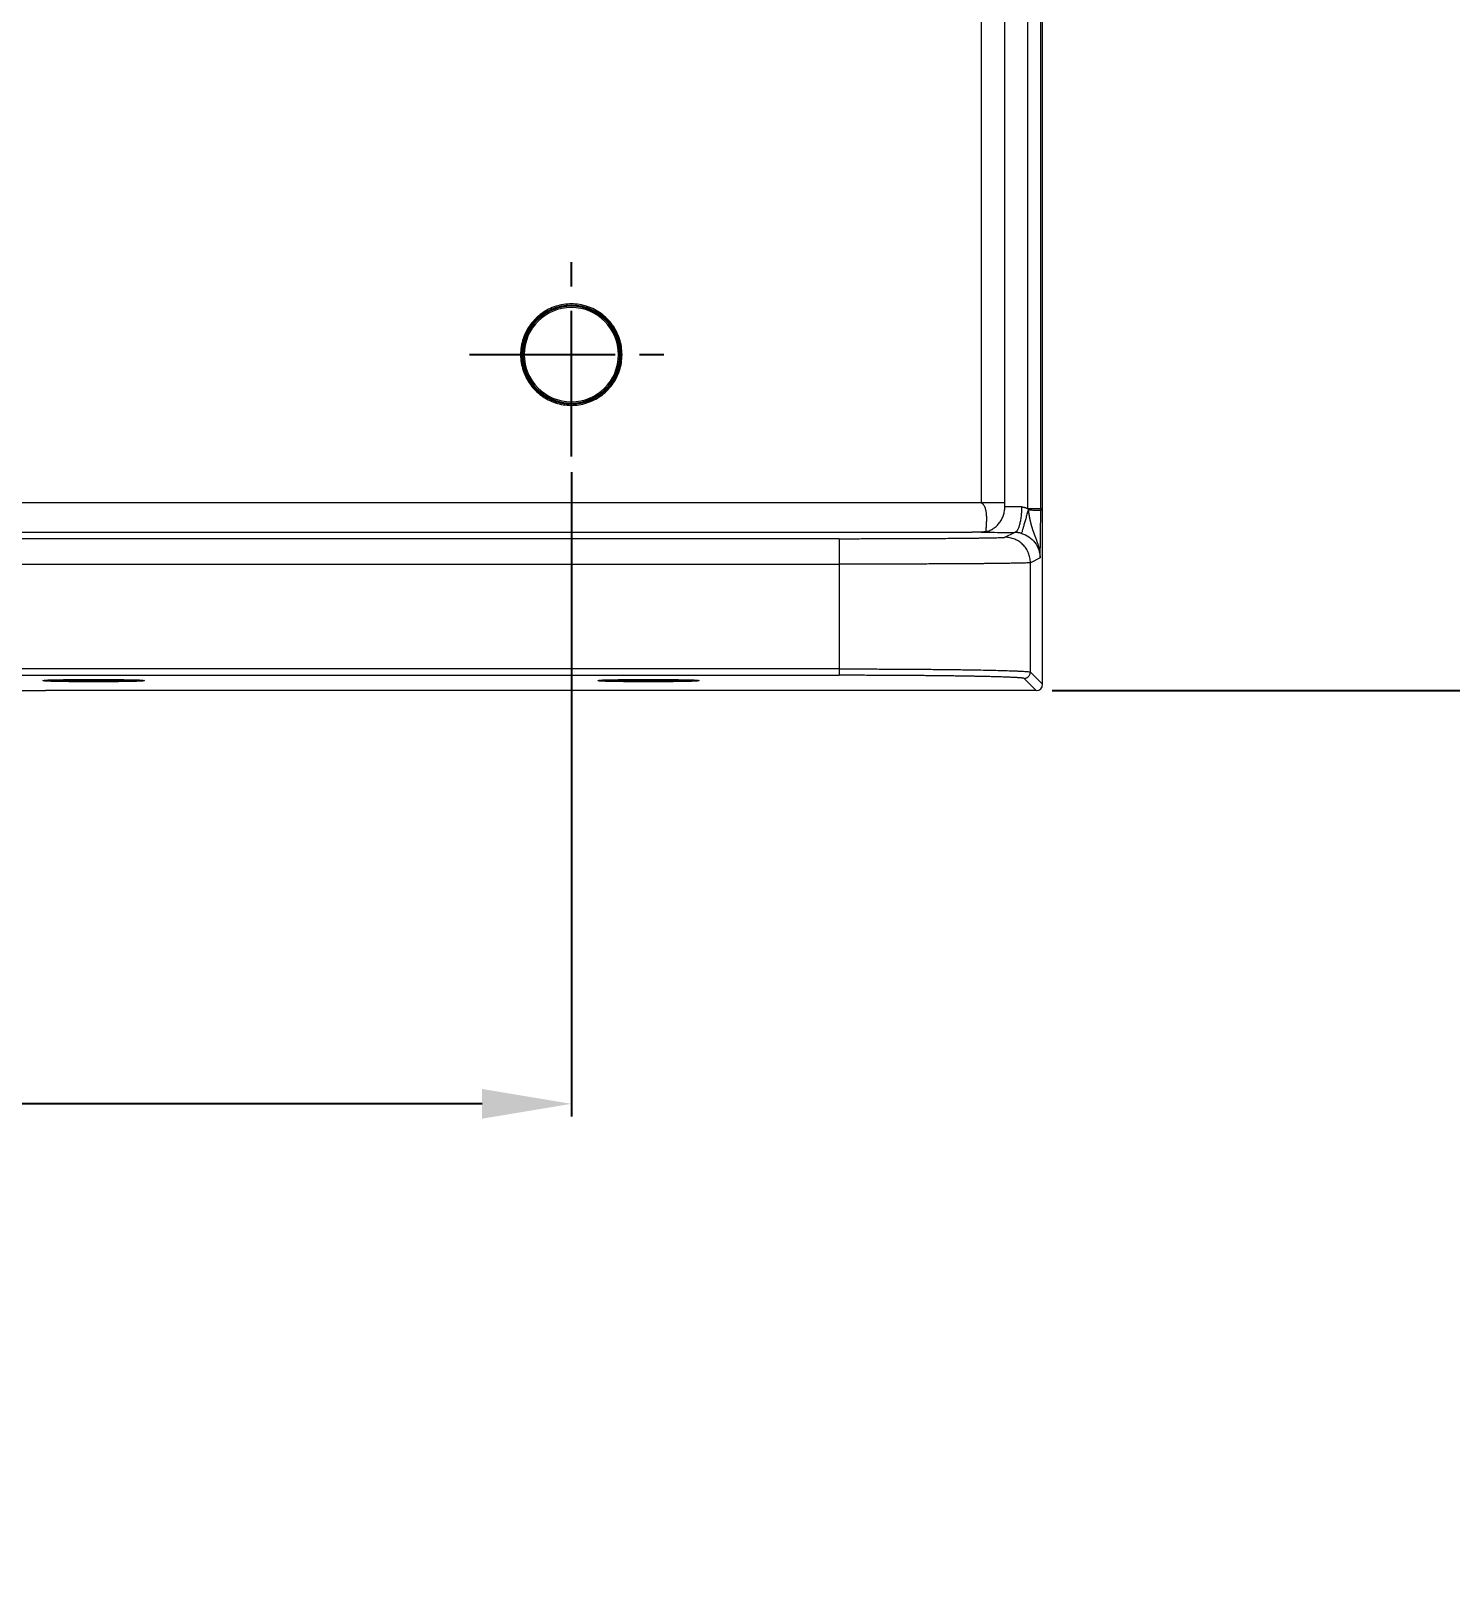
# Model space of a CAD drawing. Header units: millimetres. Extents: x 14183 to 14777, y -4239 to -3399.
# Drawn here: x 14385 to 14440.7, y -4061 to -4000 of the extents above; entities that cross this region are included whole.
import ezdxf

# ---------------------------------------------------------------- set-up
doc = ezdxf.new("R2010")
doc.units = ezdxf.units.MM
doc.header["$LTSCALE"] = 0.1
doc.linetypes.add('CENTER2', pattern=[28.575, 19.05, -3.175, 3.175, -3.175])
doc.linetypes.add('HIDDENX2', pattern=[19.05, 12.7, -6.35])
doc.layers.get('0').update_dxf_attribs({"lineweight": 15})
doc.layers.add('DIM', color=3, linetype='Continuous', lineweight=9)
doc.layers.add('HIDDEN', color=8, linetype='HIDDENX2')
doc.styles.add('ARIAL', font='arial.ttf')
doc.styles.get("Standard").update_dxf_attribs({"font": 'arial.ttf'})
doc.dimstyles.new('ISO-25', dxfattribs={"dimtxt": 4, "dimasz": 3.5, "dimexe": 0.5, "dimexo": 0.625, "dimgap": 1.5, "dimtad": 1, "dimdec": 1, "dimlfac": 5, "dimdsep": 46, "dimtxsty": 'Standard', "dimcen": 0, "dimadec": 0, "dimazin": 0, "dimtfac": 1, "dimtdec": 1, "dimtmove": 0, "dimatfit": 3, "dimfxl": 1, "dimarcsym": 0})
doc.dimstyles.new('사본 ISO-25', dxfattribs={"dimtxt": 4, "dimasz": 3.5, "dimexe": 0.5, "dimexo": 0.625, "dimgap": 1.5, "dimtad": 1, "dimtih": 1, "dimtoh": 1, "dimdec": 1, "dimlfac": 4, "dimdsep": 46, "dimtxsty": 'ARIAL', "dimcen": 0, "dimclrd": 3, "dimclre": 3, "dimclrt": 3, "dimadec": 1, "dimazin": 0, "dimtfac": 1, "dimtdec": 1, "dimtmove": 0, "dimatfit": 3, "dimfxl": 1.25, "dimtfill": 1, "dimarcsym": 0})

# ---------------------------------------------------------------- blocks, each defined once
blk = doc.blocks.new('*D59')
at = {"layer": 'Defpoints', "color": 0, "transparency": 16777216}
for p in [(14392.195, -3643.287), (14495.735, -4145.343), (14510.029, -4145.343)]:
    blk.add_point(p, dxfattribs=at)
at = {"layer": 'DIM', "color": 3, "lineweight": -2, "transparency": 16777216}
for p, q in [((14392.82, -3643.287), (14510.529, -3643.287)), ((14510.029, -3646.787), (14510.029, -3891.374)), ((14510.029, -4141.843), (14510.029, -3899.618)), ((14496.36, -4145.343), (14510.529, -4145.343))]:
    blk.add_line(p, q, dxfattribs=at)
at = {"layer": 'DIM', "color": 3, "transparency": 16777216}
for points in [[(14509.446, -3646.787), (14510.612, -3646.787), (14510.029, -3643.287)], [(14509.446, -4141.843), (14510.612, -4141.843), (14510.029, -4145.343)]]:
    blk.add_solid(points, dxfattribs=at)
at = {"layer": 'DIM', "color": 3, "transparency": 16777216, "insert": (14510.029, -3895.496), "char_height": 4, "attachment_point": 5, "style": 'ARIAL', "bg_fill": 3, "box_fill_scale": 1.1, "bg_fill_color": 256, "bg_fill_true_color": 13158600, "bg_fill_transparency": 0}
blk.add_mtext('(2280)', dxfattribs=at)
blk = doc.blocks.new('*D47')
at = {"layer": 'Defpoints', "color": 0, "transparency": 16777216}
for p in [(14421.268, -3911.146), (14376.631, -4145.343), (14472.579, -4145.343)]:
    blk.add_point(p, dxfattribs=at)
at = {"layer": 'DIM', "color": 3, "lineweight": -2, "transparency": 16777216}
for p, q in [((14421.893, -3911.146), (14473.079, -3911.146)), ((14472.579, -3914.646), (14472.579, -4024.702)), ((14472.579, -4141.843), (14472.579, -4031.787)), ((14377.256, -4145.343), (14473.079, -4145.343))]:
    blk.add_line(p, q, dxfattribs=at)
at = {"layer": 'DIM', "color": 3, "transparency": 16777216}
for points in [[(14471.996, -3914.646), (14473.163, -3914.646), (14472.579, -3911.146)], [(14471.996, -4141.843), (14473.163, -4141.843), (14472.579, -4145.343)]]:
    blk.add_solid(points, dxfattribs=at)
at = {"layer": 'DIM', "color": 3, "transparency": 16777216, "insert": (14472.579, -4028.244), "char_height": 4, "attachment_point": 5, "style": 'ARIAL', "bg_fill": 3, "box_fill_scale": 1.1, "bg_fill_color": 256, "bg_fill_true_color": 13158600, "bg_fill_transparency": 0}
blk.add_mtext('977.5', dxfattribs=at)
blk = doc.blocks.new('*D48')
at = {"layer": 'Defpoints', "color": 0, "transparency": 16777216}
for p in [(14420.599, -3911.159), (14420.599, -4145.343), (14492.203, -4145.343)]:
    blk.add_point(p, dxfattribs=at)
at = {"layer": 'DIM', "color": 0, "lineweight": -2, "transparency": 16777216}
for p, q in [((14421.224, -3911.159), (14492.703, -3911.159)), ((14492.203, -3914.659), (14492.203, -4141.843)), ((14421.224, -4145.343), (14492.703, -4145.343))]:
    blk.add_line(p, q, dxfattribs=at)
at = {"layer": 'DIM', "color": 0, "transparency": 16777216}
for points in [[(14491.619, -3914.659), (14492.786, -3914.659), (14492.203, -3911.159)], [(14491.619, -4141.843), (14492.786, -4141.843), (14492.203, -4145.343)]]:
    blk.add_solid(points, dxfattribs=at)
at = {"layer": 'DIM', "color": 0, "transparency": 16777216, "insert": (14488.476, -4028.251), "char_height": 4, "attachment_point": 5, "rotation": 90}
blk.add_mtext('{\\fGulim|b0|i0|c129|p50;선반까찌 높이 1000 ~ 1050}', dxfattribs=at)
blk = doc.blocks.new('*D63')
at = {"layer": 'Defpoints', "color": 0, "transparency": 16777216}
for p in [(14314.665, -4016.692), (14406.165, -4016.692), (14406.165, -4042.094)]:
    blk.add_point(p, dxfattribs=at)
at = {"layer": 'DIM', "color": 3, "lineweight": -2, "transparency": 16777216}
for p, q in [((14314.665, -4017.317), (14314.665, -4042.594)), ((14406.165, -4017.317), (14406.165, -4042.594)), ((14318.165, -4042.094), (14354.498, -4042.094)), ((14402.665, -4042.094), (14366.331, -4042.094))]:
    blk.add_line(p, q, dxfattribs=at)
at = {"layer": 'DIM', "color": 3, "transparency": 16777216}
for points in [[(14318.165, -4041.511), (14318.165, -4042.678), (14314.665, -4042.094)], [(14402.665, -4041.511), (14402.665, -4042.678), (14406.165, -4042.094)]]:
    blk.add_solid(points, dxfattribs=at)
at = {"layer": 'DIM', "color": 3, "transparency": 16777216, "insert": (14360.415, -4042.094), "char_height": 4, "attachment_point": 5, "style": 'ARIAL', "bg_fill": 3, "box_fill_scale": 1.1, "bg_fill_color": 256, "bg_fill_true_color": 13158600, "bg_fill_transparency": 0}
blk.add_mtext('366', dxfattribs=at)
blk = doc.blocks.new('*D100')
at = {"layer": 'Defpoints', "color": 0, "transparency": 16777216}
for p in [(14444.479, -3911.146), (14424.406, -4025.884), (14458.037, -4025.884)]:
    blk.add_point(p, dxfattribs=at)
at = {"layer": 'DIM', "color": 3, "lineweight": -2, "transparency": 16777216}
for p, q in [((14445.104, -3911.146), (14458.537, -3911.146)), ((14458.037, -3914.646), (14458.037, -3964.973)), ((14458.037, -4022.384), (14458.037, -3972.057)), ((14425.031, -4025.884), (14458.537, -4025.884))]:
    blk.add_line(p, q, dxfattribs=at)
at = {"layer": 'DIM', "color": 3, "transparency": 16777216}
for points in [[(14457.453, -3914.646), (14458.62, -3914.646), (14458.037, -3911.146)], [(14457.453, -4022.384), (14458.62, -4022.384), (14458.037, -4025.884)]]:
    blk.add_solid(points, dxfattribs=at)
at = {"layer": 'DIM', "color": 3, "transparency": 16777216, "insert": (14458.037, -3968.515), "char_height": 4, "attachment_point": 5, "style": 'ARIAL', "bg_fill": 3, "box_fill_scale": 1.1, "bg_fill_color": 256, "bg_fill_true_color": 13158600, "bg_fill_transparency": 0}
blk.add_mtext('459', dxfattribs=at)

msp = doc.modelspace()

# ---------------------------------------------------------------- dimensions: what is measured, and where the dimension line sits
at = {"layer": 'DIM'}
dim = msp.add_linear_dim(base=(14510.029, -4145.343), p1=(14392.195, -3643.287), p2=(14495.735, -4145.343), angle=90, text='(2280)', dimstyle='사본 ISO-25', override={"dimtad": 0}, dxfattribs=at)
dim.commit()
dim.dimension.update_dxf_attribs({"geometry": '*D59', "text_midpoint": (14510.029, -3895.496), "dimtype": 160})

# ---------------------------------------------------------------- next in the draw order: dimensions: what is measured, and where the dimension line sits
dim = msp.add_linear_dim(base=(14472.579, -4145.343), p1=(14421.268, -3911.146), p2=(14376.631, -4145.343), angle=90, text='977.5', dimstyle='사본 ISO-25', override={"dimtad": 0}, dxfattribs=at)
dim.commit()
dim.dimension.update_dxf_attribs({"geometry": '*D47', "text_midpoint": (14472.579, -4028.244)})

# ---------------------------------------------------------------- next in the draw order: linework, layer by layer
at = {"linetype": 'Continuous', "lineweight": 13}
for p, q in [((14424.656, -4018.667), (14424.656, -3939.977)), ((14422.247, -3950.28), (14422.247, -4018.518)), ((14424.581, -4018.735), (14424.581, -3950.28)), ((14406.165, -4010.755), (14406.165, -4010.762)), ((14404.265, -4012.696), (14404.315, -4012.696)), ((14408.065, -4012.707), (14408.015, -4012.707)), ((14406.165, -4014.648), (14406.165, -4014.642)), ((14422.247, -4018.518), (14382.575, -4018.518)), ((14424.656, -4025.634), (14424.656, -4018.667)), ((14381.678, -4019.668), (14421.88, -4019.668)), ((14422.247, -4019.667), (14421.88, -4019.668)), ((14423.178, -4019.866), (14423.557, -4019.677)), ((14416.679, -4019.922), (14381.424, -4019.922)), ((14381.424, -4020.922), (14416.679, -4020.922)), ((14416.679, -4020.922), (14416.679, -4025.032)), ((14424.555, -4020.678), (14424.177, -4020.866)), ((14424.177, -4025.156), (14424.177, -4020.866)), ((14416.679, -4025.032), (14304.275, -4025.032)), ((14424.177, -4025.156), (14424.656, -4025.634)), ((14304.275, -4025.282), (14416.679, -4025.282)), ((14387.424, -4025.457), (14387.424, -4025.525)), ((14409.19, -4025.525), (14409.19, -4025.457)), ((14424.406, -4025.884), (14423.928, -4025.406)), ((14372.604, -4025.884), (14385.539, -4025.884)), ((14424.406, -4025.884), (14385.539, -4025.884))]:
    msp.add_line(p, q, dxfattribs=at)
at = {"linetype": 'Continuous', "lineweight": 13, "extrusion": (0, 0, -1)}
for start, end in [(0, 90), (90, 180), (270, 360), (180, 270)]:
    msp.add_arc((-14406.165, -4012.702), 1.947, start, end, dxfattribs=at)
at = {"linetype": 'Continuous', "lineweight": 13}
for radius, start, end in [(1.94, 90, 270), (1.9, 89.83491, 179.83491), (1.85, 359.83491, 179.83491), (1.94, 270, 90), (1.9, 359.83491, 89.83491), (1.9, 179.83491, 269.83491), (1.85, 179.83491, 359.83491), (1.9, 270.10308, 359.83491), (1.9, 269.83491, 270.10308)]:
    msp.add_arc((14406.165, -4012.702), radius, start, end, dxfattribs=at)
for centre, major_axis, ratio, start_param, end_param in [((14387.424, -4025.491), (1.946, 0), 0.017455, 1.570796, 4.712389), ((14387.424, -4025.491), (1.946, 0), 0.017455, 4.712389, 7.853982), ((14409.19, -4025.491), (1.946, 0), 0.017455, 1.570796, 4.712389), ((14409.19, -4025.491), (1.946, 0), 0.017455, 4.712389, 7.853982), ((14424.405, -4025.634), (-0.177, 0.177), 0.999695, 2.356271, 3.926762)]:
    msp.add_ellipse(centre, major_axis=major_axis, ratio=ratio, start_param=start_param, end_param=end_param, dxfattribs=at)
for points, degree in [([(14423.174, -4018.518), (14423.174, -3995.772), (14423.174, -3973.026), (14423.174, -3950.28)], 3), ([(14424.066, -3950.28), (14424.066, -3973.098), (14424.066, -3995.917), (14424.066, -4018.735)], 3), ([(14408.155, -4012.702), (14408.152, -4012.484), (14408.088, -4012.073), (14407.795, -4011.505), (14407.354, -4011.067), (14406.797, -4010.78), (14406.172, -4010.678), (14405.548, -4010.775), (14404.987, -4011.057), (14404.539, -4011.497), (14404.241, -4012.071), (14404.176, -4012.483), (14404.174, -4012.702)], 3), ([(14404.174, -4012.702), (14404.177, -4012.919), (14404.241, -4013.33), (14404.534, -4013.898), (14404.975, -4014.336), (14405.532, -4014.623), (14406.157, -4014.725), (14406.781, -4014.628), (14407.342, -4014.346), (14407.791, -4013.906), (14408.088, -4013.332), (14408.153, -4012.92), (14408.155, -4012.702)], 3), ([(14422.247, -4018.518), (14422.253, -4018.518), (14422.258, -4018.518), (14422.264, -4018.518)], 3), ([(14423.174, -4018.667), (14423.175, -4018.617), (14423.174, -4018.567), (14423.174, -4018.518)], 3), ([(14423.829, -4018.677), (14423.534, -4018.675), (14423.289, -4018.672), (14423.174, -4018.667)], 3), ([(14422.247, -4019.667), (14422.327, -4019.668), (14422.53, -4019.671), (14422.992, -4019.675), (14423.357, -4019.676), (14423.557, -4019.677)], 3), ([(14423.172, -4019.868), (14423.177, -4019.867), (14423.179, -4019.866)], 2), ([(14387.424, -4025.526), (14387.205, -4025.526), (14386.793, -4025.525), (14386.225, -4025.52), (14385.782, -4025.512), (14385.498, -4025.502), (14385.401, -4025.491), (14385.498, -4025.48), (14385.782, -4025.471), (14386.225, -4025.463), (14386.793, -4025.458), (14387.205, -4025.457), (14387.424, -4025.456)], 3), ([(14387.424, -4025.456), (14387.642, -4025.457), (14388.054, -4025.458), (14388.622, -4025.463), (14389.065, -4025.471), (14389.349, -4025.48), (14389.446, -4025.491), (14389.349, -4025.502), (14389.065, -4025.512), (14388.622, -4025.52), (14388.054, -4025.525), (14387.642, -4025.526), (14387.424, -4025.526)], 3), ([(14409.19, -4025.526), (14408.971, -4025.526), (14408.56, -4025.525), (14407.991, -4025.52), (14407.548, -4025.512), (14407.265, -4025.502), (14407.167, -4025.491), (14407.264, -4025.48), (14407.548, -4025.471), (14407.991, -4025.463), (14408.56, -4025.458), (14408.971, -4025.457), (14409.19, -4025.456)], 3), ([(14409.19, -4025.456), (14409.408, -4025.457), (14409.82, -4025.458), (14410.388, -4025.463), (14410.831, -4025.471), (14411.115, -4025.48), (14411.212, -4025.491), (14411.115, -4025.502), (14410.831, -4025.512), (14410.388, -4025.52), (14409.82, -4025.525), (14409.408, -4025.526), (14409.19, -4025.526)], 3)]:
    msp.add_open_spline(points, degree=degree, dxfattribs=at)
for points, degree, knots in [([(14423.174, -4018.518), (14423.156, -4018.518), (14423.134, -4018.518), (14423.097, -4018.518), (14423.084, -4018.518), (14423.056, -4018.518), (14423.042, -4018.518), (14422.996, -4018.518), (14422.962, -4018.518), (14422.891, -4018.518), (14422.853, -4018.518), (14422.772, -4018.518), (14422.73, -4018.518), (14422.643, -4018.518), (14422.597, -4018.518), (14422.528, -4018.518), (14422.504, -4018.518), (14422.457, -4018.518), (14422.433, -4018.518), (14422.361, -4018.518), (14422.313, -4018.518), (14422.264, -4018.518)], 3, [0, 0, 0, 0, 0.125, 0.125, 0.1875, 0.1875, 0.25, 0.25, 0.375, 0.375, 0.5, 0.5, 0.625, 0.625, 0.75, 0.75, 0.8125, 0.8125, 0.875, 0.875, 1, 1, 1, 1]), ([(14422.264, -4018.518), (14422.271, -4018.523), (14422.278, -4018.528), (14422.29, -4018.539), (14422.296, -4018.545), (14422.308, -4018.557), (14422.314, -4018.564), (14422.325, -4018.576), (14422.33, -4018.583), (14422.337, -4018.593), (14422.34, -4018.597), (14422.345, -4018.604), (14422.347, -4018.607), (14422.354, -4018.618), (14422.358, -4018.625), (14422.37, -4018.648), (14422.377, -4018.663), (14422.387, -4018.686), (14422.39, -4018.694), (14422.395, -4018.71), (14422.398, -4018.718), (14422.405, -4018.742), (14422.409, -4018.758), (14422.417, -4018.79), (14422.421, -4018.806), (14422.427, -4018.838), (14422.429, -4018.853), (14422.434, -4018.885), (14422.436, -4018.901), (14422.439, -4018.925), (14422.439, -4018.933), (14422.441, -4018.948), (14422.442, -4018.956), (14422.445, -4018.995), (14422.447, -4019.025), (14422.449, -4019.084), (14422.45, -4019.113), (14422.45, -4019.169), (14422.45, -4019.197), (14422.449, -4019.23), (14422.449, -4019.237), (14422.448, -4019.25), (14422.447, -4019.269), (14422.447, -4019.288), (14422.445, -4019.325), (14422.442, -4019.372), (14422.44, -4019.415), (14422.438, -4019.445), (14422.437, -4019.455), (14422.436, -4019.474), (14422.435, -4019.483), (14422.434, -4019.51), (14422.433, -4019.527), (14422.432, -4019.557), (14422.432, -4019.571), (14422.433, -4019.596), (14422.434, -4019.608), (14422.438, -4019.622), (14422.439, -4019.627), (14422.442, -4019.635), (14422.444, -4019.639), (14422.447, -4019.643)], 3, [0, 0, 0, 0, 0.015625, 0.015625, 0.03125, 0.03125, 0.046875, 0.046875, 0.0625, 0.0625, 0.070313, 0.070313, 0.078125, 0.078125, 0.09375, 0.09375, 0.125, 0.125, 0.140625, 0.140625, 0.15625, 0.15625, 0.1875, 0.1875, 0.21875, 0.21875, 0.25, 0.25, 0.28125, 0.28125, 0.296875, 0.296875, 0.3125, 0.3125, 0.375, 0.375, 0.4375, 0.4375, 0.5, 0.5, 0.515625, 0.515625, 0.53125, 0.5625, 0.5625, 0.625, 0.6875, 0.6875, 0.71875, 0.71875, 0.75, 0.75, 0.8125, 0.8125, 0.875, 0.875, 0.9375, 0.9375, 0.96875, 0.96875, 1, 1, 1, 1]), ([(14422.446, -4019.643), (14422.497, -4019.631), (14422.547, -4019.614), (14422.644, -4019.571), (14422.691, -4019.545), (14422.757, -4019.5), (14422.779, -4019.485), (14422.821, -4019.451), (14422.841, -4019.433), (14422.9, -4019.377), (14422.936, -4019.336), (14423.001, -4019.248), (14423.031, -4019.201), (14423.082, -4019.103), (14423.104, -4019.051), (14423.139, -4018.945), (14423.156, -4018.876), (14423.165, -4018.807), (14423.168, -4018.779), (14423.17, -4018.765), (14423.173, -4018.723), (14423.174, -4018.695), (14423.174, -4018.667)], 3, [0, 0, 0, 0, 0.125, 0.125, 0.25, 0.25, 0.3125, 0.3125, 0.375, 0.375, 0.5, 0.5, 0.625, 0.625, 0.75, 0.75, 0.875, 0.90625, 0.90625, 0.9375, 0.9375, 1, 1, 1, 1]), ([(14424.089, -4018.796), (14424.082, -4018.823), (14424.074, -4018.852), (14424.057, -4018.908), (14424.049, -4018.937), (14424.033, -4018.995), (14424.025, -4019.023), (14424.009, -4019.081), (14424, -4019.109), (14423.984, -4019.166), (14423.976, -4019.194), (14423.961, -4019.248), (14423.953, -4019.275), (14423.931, -4019.353), (14423.917, -4019.402), (14423.892, -4019.491), (14423.881, -4019.53), (14423.862, -4019.598), (14423.854, -4019.626), (14423.841, -4019.671), (14423.836, -4019.687), (14423.83, -4019.709), (14423.829, -4019.715), (14423.828, -4019.715)], 3, [0, 0, 0, 0, 0.0625, 0.0625, 0.125, 0.125, 0.1875, 0.1875, 0.25, 0.25, 0.3125, 0.3125, 0.375, 0.375, 0.5, 0.5, 0.625, 0.625, 0.75, 0.75, 0.875, 0.875, 1, 1, 1, 1]), ([(14423.829, -4018.677), (14423.831, -4018.677), (14423.834, -4018.677), (14423.839, -4018.677), (14423.844, -4018.677), (14423.85, -4018.677), (14423.855, -4018.678), (14423.86, -4018.678), (14423.865, -4018.678), (14423.87, -4018.679), (14423.876, -4018.679), (14423.881, -4018.68), (14423.886, -4018.68), (14423.891, -4018.681), (14423.896, -4018.682), (14423.901, -4018.683), (14423.907, -4018.683), (14423.912, -4018.684), (14423.917, -4018.685), (14423.922, -4018.686), (14423.927, -4018.687), (14423.932, -4018.688), (14423.938, -4018.689), (14423.943, -4018.69), (14423.948, -4018.692), (14423.953, -4018.693), (14423.958, -4018.694), (14423.963, -4018.696), (14423.969, -4018.697), (14423.974, -4018.699), (14423.979, -4018.7), (14423.984, -4018.702), (14423.989, -4018.704), (14423.994, -4018.705), (14424, -4018.707), (14424.005, -4018.709), (14424.01, -4018.711), (14424.015, -4018.713), (14424.02, -4018.715), (14424.025, -4018.717), (14424.03, -4018.719), (14424.036, -4018.721), (14424.041, -4018.723), (14424.046, -4018.725), (14424.051, -4018.728), (14424.056, -4018.73), (14424.061, -4018.732), (14424.065, -4018.734), (14424.066, -4018.735)], 3, [0, 0, 0, 0, 0.02146, 0.0429, 0.064323, 0.085731, 0.107126, 0.128511, 0.149887, 0.171257, 0.192622, 0.213986, 0.23535, 0.256717, 0.278088, 0.299466, 0.320853, 0.342251, 0.363663, 0.385091, 0.406536, 0.428001, 0.449488, 0.471, 0.492538, 0.514104, 0.535702, 0.557332, 0.578997, 0.600699, 0.62244, 0.644223, 0.666049, 0.68792, 0.709839, 0.731807, 0.753826, 0.775899, 0.798028, 0.820213, 0.842459, 0.864765, 0.887135, 0.90957, 0.932072, 0.954644, 0.977285, 1, 1, 1, 1]), ([(14424.066, -4018.735), (14424.099, -4018.735), (14424.132, -4018.735), (14424.197, -4018.735), (14424.229, -4018.735), (14424.291, -4018.735), (14424.32, -4018.735), (14424.376, -4018.735), (14424.402, -4018.735), (14424.45, -4018.735), (14424.472, -4018.735), (14424.51, -4018.735), (14424.526, -4018.735), (14424.552, -4018.735), (14424.563, -4018.735), (14424.577, -4018.735), (14424.581, -4018.735), (14424.581, -4018.735)], 3, [0, 0, 0, 0, 0.125, 0.125, 0.25, 0.25, 0.375, 0.375, 0.5, 0.5, 0.625, 0.625, 0.75, 0.75, 0.875, 0.875, 1, 1, 1, 1]), ([(14424.066, -4018.735), (14424.066, -4018.736), (14424.066, -4018.737), (14424.067, -4018.738), (14424.067, -4018.739), (14424.068, -4018.741), (14424.068, -4018.742), (14424.068, -4018.743), (14424.069, -4018.744), (14424.069, -4018.745), (14424.07, -4018.746), (14424.07, -4018.747), (14424.07, -4018.747), (14424.071, -4018.748), (14424.071, -4018.749), (14424.071, -4018.75), (14424.072, -4018.752), (14424.073, -4018.754), (14424.074, -4018.756), (14424.075, -4018.759), (14424.076, -4018.761), (14424.076, -4018.762), (14424.077, -4018.764), (14424.077, -4018.765), (14424.078, -4018.767), (14424.079, -4018.769), (14424.079, -4018.77), (14424.08, -4018.772), (14424.08, -4018.773), (14424.081, -4018.774), (14424.081, -4018.775), (14424.082, -4018.777), (14424.082, -4018.778), (14424.083, -4018.779), (14424.083, -4018.78), (14424.084, -4018.782), (14424.085, -4018.784), (14424.086, -4018.786), (14424.087, -4018.788), (14424.088, -4018.791), (14424.089, -4018.793), (14424.089, -4018.795), (14424.089, -4018.796)], 3, [0, 0, 0, 0, 0.024659, 0.047731, 0.069358, 0.089658, 0.108731, 0.126657, 0.143501, 0.159319, 0.174154, 0.18804, 0.201007, 0.213078, 0.224272, 0.234605, 0.271636, 0.310196, 0.350516, 0.39387, 0.428739, 0.45499, 0.472286, 0.499404, 0.525901, 0.551644, 0.576516, 0.600435, 0.623333, 0.645155, 0.665853, 0.685392, 0.703747, 0.7209, 0.736841, 0.770375, 0.805731, 0.842673, 0.880915, 0.920124, 0.959939, 1, 1, 1, 1]), ([(14424.089, -4018.796), (14424.153, -4018.796), (14424.217, -4018.796), (14424.305, -4018.798), (14424.334, -4018.798), (14424.387, -4018.8), (14424.412, -4018.801), (14424.457, -4018.803), (14424.477, -4018.804), (14424.513, -4018.806), (14424.559, -4018.809), (14424.58, -4018.813), (14424.581, -4018.816)], 3, [0, 0, 0, 0, 0.25, 0.25, 0.375, 0.375, 0.5, 0.5, 0.625, 0.625, 0.75, 1, 1, 1, 1]), ([(14424.089, -4018.796), (14424.09, -4018.798), (14424.091, -4018.804), (14424.092, -4018.813), (14424.093, -4018.821), (14424.094, -4018.829), (14424.095, -4018.838), (14424.097, -4018.846), (14424.098, -4018.855), (14424.099, -4018.863), (14424.1, -4018.871), (14424.102, -4018.88), (14424.103, -4018.888), (14424.104, -4018.897), (14424.106, -4018.905), (14424.107, -4018.913), (14424.108, -4018.922), (14424.11, -4018.93), (14424.111, -4018.938), (14424.112, -4018.946), (14424.114, -4018.955), (14424.115, -4018.963), (14424.116, -4018.971), (14424.118, -4018.98), (14424.119, -4018.988), (14424.121, -4018.996), (14424.122, -4019.004), (14424.124, -4019.013), (14424.125, -4019.021), (14424.126, -4019.029), (14424.128, -4019.037), (14424.129, -4019.045), (14424.131, -4019.054), (14424.133, -4019.062), (14424.134, -4019.07), (14424.136, -4019.078), (14424.137, -4019.086), (14424.139, -4019.094), (14424.14, -4019.103), (14424.142, -4019.111), (14424.144, -4019.119), (14424.145, -4019.127), (14424.147, -4019.135), (14424.149, -4019.143), (14424.15, -4019.151), (14424.152, -4019.16), (14424.154, -4019.168), (14424.156, -4019.176), (14424.157, -4019.184), (14424.159, -4019.192), (14424.161, -4019.2), (14424.163, -4019.208), (14424.164, -4019.216), (14424.166, -4019.224), (14424.168, -4019.232), (14424.17, -4019.241), (14424.172, -4019.249), (14424.174, -4019.257), (14424.176, -4019.265), (14424.178, -4019.273), (14424.18, -4019.281), (14424.182, -4019.289), (14424.184, -4019.297), (14424.186, -4019.305), (14424.188, -4019.313), (14424.19, -4019.321), (14424.192, -4019.329), (14424.194, -4019.337), (14424.196, -4019.345), (14424.198, -4019.353), (14424.2, -4019.361), (14424.202, -4019.369), (14424.204, -4019.377), (14424.206, -4019.385), (14424.209, -4019.393), (14424.211, -4019.401), (14424.213, -4019.409), (14424.215, -4019.417), (14424.218, -4019.426), (14424.22, -4019.434), (14424.222, -4019.442), (14424.224, -4019.45), (14424.227, -4019.458), (14424.229, -4019.466), (14424.232, -4019.474), (14424.234, -4019.482), (14424.236, -4019.49), (14424.239, -4019.498), (14424.241, -4019.506), (14424.244, -4019.514), (14424.246, -4019.522), (14424.249, -4019.53), (14424.251, -4019.538), (14424.254, -4019.546), (14424.256, -4019.554), (14424.259, -4019.562), (14424.262, -4019.57), (14424.264, -4019.578), (14424.267, -4019.586), (14424.27, -4019.594), (14424.272, -4019.602), (14424.275, -4019.61), (14424.278, -4019.618), (14424.281, -4019.626), (14424.284, -4019.634), (14424.286, -4019.642), (14424.289, -4019.65), (14424.292, -4019.658), (14424.295, -4019.667), (14424.298, -4019.675), (14424.301, -4019.683), (14424.304, -4019.691), (14424.307, -4019.699), (14424.31, -4019.707), (14424.313, -4019.715), (14424.316, -4019.724), (14424.319, -4019.732), (14424.323, -4019.74), (14424.326, -4019.748), (14424.329, -4019.757), (14424.332, -4019.765), (14424.335, -4019.773), (14424.339, -4019.782), (14424.342, -4019.79), (14424.345, -4019.799), (14424.348, -4019.807), (14424.352, -4019.816), (14424.355, -4019.824), (14424.358, -4019.833), (14424.362, -4019.841), (14424.365, -4019.85), (14424.368, -4019.859), (14424.372, -4019.868), (14424.379, -4019.886), (14424.39, -4019.914), (14424.404, -4019.953), (14424.419, -4019.993), (14424.434, -4020.034), (14424.448, -4020.075), (14424.463, -4020.118), (14424.476, -4020.162), (14424.49, -4020.207), (14424.502, -4020.252), (14424.51, -4020.288), (14424.516, -4020.314), (14424.519, -4020.329), (14424.523, -4020.345), (14424.525, -4020.359), (14424.528, -4020.374), (14424.531, -4020.388), (14424.533, -4020.402), (14424.535, -4020.416), (14424.537, -4020.429), (14424.539, -4020.443), (14424.541, -4020.455), (14424.542, -4020.468), (14424.544, -4020.48), (14424.546, -4020.504), (14424.55, -4020.538), (14424.553, -4020.576), (14424.554, -4020.607), (14424.555, -4020.627), (14424.555, -4020.644), (14424.555, -4020.653), (14424.555, -4020.659), (14424.555, -4020.663), (14424.555, -4020.666), (14424.555, -4020.668), (14424.555, -4020.67), (14424.555, -4020.672), (14424.555, -4020.673), (14424.555, -4020.674), (14424.555, -4020.676), (14424.555, -4020.676), (14424.555, -4020.677), (14424.555, -4020.677), (14424.555, -4020.677), (14424.555, -4020.678), (14424.555, -4020.678)], 3, [0, 0, 0, 0, 0.003883, 0.007763, 0.01164, 0.015515, 0.019387, 0.023258, 0.027126, 0.030993, 0.034859, 0.038724, 0.042588, 0.046452, 0.050316, 0.054179, 0.058043, 0.061908, 0.065773, 0.06964, 0.073507, 0.077376, 0.081247, 0.08512, 0.088995, 0.092873, 0.096753, 0.100636, 0.104522, 0.108411, 0.112304, 0.1162, 0.120101, 0.124005, 0.127914, 0.131828, 0.135746, 0.139669, 0.143597, 0.14753, 0.151469, 0.155413, 0.159363, 0.16332, 0.167282, 0.171251, 0.175226, 0.179207, 0.183196, 0.187192, 0.191194, 0.195204, 0.199221, 0.203246, 0.207279, 0.211319, 0.215368, 0.219424, 0.223489, 0.227562, 0.231643, 0.235732, 0.239831, 0.243938, 0.248053, 0.252178, 0.256312, 0.260454, 0.264606, 0.268767, 0.272938, 0.277117, 0.281307, 0.285506, 0.289714, 0.293932, 0.298161, 0.302399, 0.306646, 0.310904, 0.315173, 0.319451, 0.32374, 0.32804, 0.33235, 0.336671, 0.341004, 0.345348, 0.349703, 0.35407, 0.358448, 0.362838, 0.367241, 0.371655, 0.376082, 0.380521, 0.384972, 0.389436, 0.393913, 0.398403, 0.402906, 0.407423, 0.411952, 0.416495, 0.421052, 0.425622, 0.430206, 0.434805, 0.439419, 0.444049, 0.448695, 0.453357, 0.458036, 0.462733, 0.467447, 0.47218, 0.476932, 0.481703, 0.486493, 0.491303, 0.496134, 0.500984, 0.505853, 0.510743, 0.515653, 0.520582, 0.525531, 0.530501, 0.53549, 0.540499, 0.545529, 0.550578, 0.555647, 0.560737, 0.582717, 0.605105, 0.627917, 0.651155, 0.674806, 0.698855, 0.723271, 0.748006, 0.773013, 0.798269, 0.806833, 0.815227, 0.823452, 0.831508, 0.839396, 0.847116, 0.854668, 0.862053, 0.869271, 0.876322, 0.883207, 0.889925, 0.896476, 0.90286, 0.926897, 0.951971, 0.96232, 0.976056, 0.983391, 0.988031, 0.990456, 0.992449, 0.994007, 0.995049, 0.996015, 0.996889, 0.997658, 0.998316, 0.998859, 0.999287, 0.999607, 0.999826, 0.999955, 1, 1, 1, 1]), ([(14424.555, -4020.678), (14424.556, -4020.654), (14424.557, -4020.615), (14424.559, -4020.56), (14424.56, -4020.519), (14424.561, -4020.477), (14424.563, -4020.42), (14424.565, -4020.346), (14424.567, -4020.253), (14424.569, -4020.153), (14424.571, -4020.047), (14424.574, -4019.896), (14424.576, -4019.688), (14424.58, -4019.324), (14424.581, -4019.022), (14424.581, -4018.816)], 3, [0, 0, 0, 0, 0.062871, 0.094306, 0.125742, 0.157177, 0.188613, 0.251484, 0.314355, 0.377226, 0.440097, 0.502968, 0.62871, 0.754452, 1, 1, 1, 1]), ([(14424.581, -4018.735), (14424.581, -4018.742), (14424.581, -4018.752), (14424.581, -4018.764), (14424.581, -4018.771), (14424.581, -4018.776), (14424.581, -4018.781), (14424.581, -4018.788), (14424.581, -4018.8), (14424.581, -4018.81), (14424.581, -4018.816)], 3, [0, 0, 0, 0, 0.24963, 0.377734, 0.441786, 0.505838, 0.569889, 0.633941, 0.762045, 1, 1, 1, 1]), ([(14422.446, -4019.643), (14422.431, -4019.646), (14422.416, -4019.65), (14422.393, -4019.654), (14422.385, -4019.655), (14422.37, -4019.657), (14422.362, -4019.659), (14422.346, -4019.661), (14422.338, -4019.661), (14422.322, -4019.663), (14422.314, -4019.664), (14422.302, -4019.665), (14422.297, -4019.665), (14422.289, -4019.665), (14422.284, -4019.666), (14422.277, -4019.666), (14422.275, -4019.666), (14422.269, -4019.666), (14422.267, -4019.666), (14422.262, -4019.666), (14422.259, -4019.667), (14422.253, -4019.667), (14422.25, -4019.667), (14422.247, -4019.667)], 3, [0, 0, 0, 0, 0.25, 0.25, 0.375, 0.375, 0.5, 0.5, 0.625, 0.625, 0.75, 0.75, 0.8125, 0.8125, 0.875, 0.875, 0.90625, 0.90625, 0.9375, 0.9375, 0.96875, 0.96875, 1, 1, 1, 1]), ([(14423.828, -4019.715), (14423.827, -4019.715), (14423.823, -4019.714), (14423.818, -4019.713), (14423.813, -4019.711), (14423.808, -4019.71), (14423.802, -4019.708), (14423.797, -4019.707), (14423.792, -4019.706), (14423.787, -4019.705), (14423.781, -4019.703), (14423.776, -4019.702), (14423.771, -4019.701), (14423.766, -4019.7), (14423.761, -4019.699), (14423.755, -4019.698), (14423.75, -4019.697), (14423.745, -4019.696), (14423.74, -4019.695), (14423.735, -4019.694), (14423.729, -4019.693), (14423.724, -4019.692), (14423.719, -4019.691), (14423.714, -4019.69), (14423.709, -4019.689), (14423.703, -4019.688), (14423.698, -4019.688), (14423.691, -4019.687), (14423.683, -4019.685), (14423.673, -4019.684), (14423.662, -4019.683), (14423.652, -4019.682), (14423.641, -4019.681), (14423.631, -4019.68), (14423.62, -4019.679), (14423.61, -4019.679), (14423.599, -4019.678), (14423.589, -4019.678), (14423.578, -4019.677), (14423.567, -4019.677), (14423.56, -4019.677), (14423.557, -4019.677)], 3, [0, 0, 0, 0, 0.01885, 0.037672, 0.056468, 0.075241, 0.093991, 0.112722, 0.131434, 0.150131, 0.168812, 0.187482, 0.206141, 0.224791, 0.243434, 0.262072, 0.280708, 0.299342, 0.317977, 0.336615, 0.355258, 0.373908, 0.392565, 0.411234, 0.429914, 0.448609, 0.46732, 0.486048, 0.523115, 0.560538, 0.598333, 0.636515, 0.675102, 0.714106, 0.753543, 0.793427, 0.83377, 0.874587, 0.91589, 0.95769, 1, 1, 1, 1]), ([(14423.828, -4019.715), (14423.932, -4019.745), (14424.031, -4019.792), (14424.209, -4019.914), (14424.288, -4019.989), (14424.418, -4020.161), (14424.469, -4020.257), (14424.537, -4020.462), (14424.555, -4020.57), (14424.555, -4020.678)], 3, [0, 0, 0, 0, 0.25, 0.25, 0.5, 0.5, 0.75, 0.75, 1, 1, 1, 1]), ([(14416.679, -4019.922), (14417.957, -4019.922), (14420.323, -4019.914), (14422.146, -4019.898), (14423.115, -4019.878), (14423.172, -4019.868)], 2, [0, 0, 0, 0.2552, 0.510399, 0.765599, 1, 1, 1]), ([(14416.679, -4019.921), (14416.679, -4019.921), (14416.679, -4019.928), (14416.679, -4019.955), (14416.679, -4019.974), (14416.679, -4020.025), (14416.679, -4020.056), (14416.679, -4020.129), (14416.679, -4020.171), (14416.679, -4020.264), (14416.679, -4020.314), (14416.679, -4020.423), (14416.679, -4020.481), (14416.679, -4020.601), (14416.679, -4020.664), (14416.679, -4020.792), (14416.679, -4020.857), (14416.679, -4020.922)], 3, [0, 0, 0, 0, 0.125, 0.125, 0.25, 0.25, 0.375, 0.375, 0.5, 0.5, 0.625, 0.625, 0.75, 0.75, 0.875, 0.875, 1, 1, 1, 1]), ([(14424.178, -4020.866), (14424.178, -4020.801), (14424.171, -4020.735), (14424.146, -4020.607), (14424.127, -4020.544), (14424.076, -4020.424), (14424.045, -4020.366), (14423.973, -4020.257), (14423.931, -4020.206), (14423.838, -4020.114), (14423.787, -4020.072), (14423.679, -4019.999), (14423.621, -4019.969), (14423.5, -4019.919), (14423.437, -4019.9), (14423.308, -4019.874), (14423.243, -4019.868), (14423.178, -4019.868)], 3, [0, 0, 0, 0, 0.125, 0.125, 0.25, 0.25, 0.375, 0.375, 0.5, 0.5, 0.625, 0.625, 0.75, 0.75, 0.875, 0.875, 1, 1, 1, 1]), ([(14424.177, -4020.866), (14424.174, -4020.868), (14424.164, -4020.869), (14424.13, -4020.872), (14424.107, -4020.873), (14424.05, -4020.875), (14424.017, -4020.877), (14423.941, -4020.879), (14423.899, -4020.88), (14423.807, -4020.882), (14423.758, -4020.883), (14423.655, -4020.885), (14423.601, -4020.886), (14423.49, -4020.888), (14423.432, -4020.889), (14423.315, -4020.891), (14423.255, -4020.892), (14423.135, -4020.893), (14423.074, -4020.894), (14422.954, -4020.896), (14422.894, -4020.896), (14422.775, -4020.898), (14422.717, -4020.898), (14422.602, -4020.9), (14422.546, -4020.9), (14422.437, -4020.901), (14422.384, -4020.902), (14422.282, -4020.903), (14422.233, -4020.903), (14422.139, -4020.904), (14422.095, -4020.904), (14422.032, -4020.905), (14422.002, -4020.905), (14421.968, -4020.905), (14421.952, -4020.906), (14421.943, -4020.906), (14421.939, -4020.906), (14421.937, -4020.906), (14421.936, -4020.906), (14421.936, -4020.906), (14421.936, -4020.906), (14421.936, -4020.906), (14421.935, -4020.906), (14421.935, -4020.906), (14421.935, -4020.906), (14421.935, -4020.906), (14421.935, -4020.906), (14421.753, -4020.907), (14421.563, -4020.908), (14421.169, -4020.911), (14420.966, -4020.912), (14420.548, -4020.914), (14420.334, -4020.915), (14419.896, -4020.916), (14419.674, -4020.917), (14419.223, -4020.919), (14418.994, -4020.919), (14418.534, -4020.92), (14418.302, -4020.921), (14417.838, -4020.921), (14417.605, -4020.922), (14417.14, -4020.922), (14416.909, -4020.922), (14416.679, -4020.922)], 3, [0, 0, 0, 0, 0.03125, 0.03125, 0.0625, 0.0625, 0.09375, 0.09375, 0.125, 0.125, 0.15625, 0.15625, 0.1875, 0.1875, 0.21875, 0.21875, 0.25, 0.25, 0.28125, 0.28125, 0.3125, 0.3125, 0.34375, 0.34375, 0.375, 0.375, 0.40625, 0.40625, 0.4375, 0.4375, 0.46875, 0.46875, 0.484375, 0.492188, 0.496094, 0.498047, 0.499023, 0.499512, 0.499756, 0.499878, 0.499939, 0.499969, 0.499985, 0.499992, 0.499996, 0.499996, 0.5, 0.5, 0.5625, 0.5625, 0.625, 0.625, 0.6875, 0.6875, 0.75, 0.75, 0.8125, 0.8125, 0.875, 0.875, 0.9375, 0.9375, 1, 1, 1, 1]), ([(14416.679, -4025.032), (14416.909, -4025.032), (14417.141, -4025.032), (14417.607, -4025.033), (14417.84, -4025.033), (14418.305, -4025.035), (14418.537, -4025.036), (14418.997, -4025.038), (14419.226, -4025.039), (14419.677, -4025.042), (14419.899, -4025.044), (14420.336, -4025.048), (14420.55, -4025.05), (14420.968, -4025.055), (14421.171, -4025.057), (14421.466, -4025.061), (14421.562, -4025.062), (14421.704, -4025.064), (14421.775, -4025.066), (14421.855, -4025.067), (14421.895, -4025.067), (14421.915, -4025.068), (14421.925, -4025.068), (14421.93, -4025.068), (14421.933, -4025.068), (14421.934, -4025.068), (14421.935, -4025.068), (14421.935, -4025.068), (14421.935, -4025.068), (14421.935, -4025.068), (14421.935, -4025.068), (14421.935, -4025.068), (14422.068, -4025.07), (14422.2, -4025.073), (14422.463, -4025.078), (14422.593, -4025.081), (14422.847, -4025.086), (14422.971, -4025.09), (14423.208, -4025.096), (14423.321, -4025.1), (14423.48, -4025.105), (14423.582, -4025.109), (14423.723, -4025.115), (14423.848, -4025.121), (14423.956, -4025.127), (14424.046, -4025.134), (14424.115, -4025.141), (14424.145, -4025.146), (14424.168, -4025.151), (14424.175, -4025.154), (14424.177, -4025.156)], 3, [0, 0, 0, 0, 0.0625, 0.0625, 0.125, 0.125, 0.1875, 0.1875, 0.25, 0.25, 0.3125, 0.3125, 0.375, 0.375, 0.4375, 0.4375, 0.46875, 0.46875, 0.484375, 0.492188, 0.496094, 0.498047, 0.499023, 0.499512, 0.499756, 0.499878, 0.499939, 0.499969, 0.499985, 0.499992, 0.499992, 0.5, 0.5, 0.5625, 0.5625, 0.625, 0.625, 0.6875, 0.6875, 0.75, 0.75, 0.78125, 0.8125, 0.84375, 0.875, 0.90625, 0.9375, 0.96875, 0.96875, 1, 1, 1, 1]), ([(14416.679, -4025.032), (14416.679, -4025.048), (14416.679, -4025.064), (14416.679, -4025.097), (14416.679, -4025.112), (14416.679, -4025.143), (14416.679, -4025.157), (14416.679, -4025.184), (14416.679, -4025.197), (14416.679, -4025.221), (14416.679, -4025.231), (14416.679, -4025.25), (14416.679, -4025.258), (14416.679, -4025.27), (14416.679, -4025.275), (14416.679, -4025.282), (14416.679, -4025.284), (14416.679, -4025.284)], 3, [0, 0, 0, 0, 0.125, 0.125, 0.25, 0.25, 0.375, 0.375, 0.5, 0.5, 0.625, 0.625, 0.75, 0.75, 0.875, 0.875, 1, 1, 1, 1]), ([(14423.928, -4025.404), (14423.944, -4025.404), (14423.96, -4025.402), (14423.992, -4025.396), (14424.008, -4025.391), (14424.038, -4025.379), (14424.052, -4025.371), (14424.079, -4025.353), (14424.092, -4025.343), (14424.115, -4025.32), (14424.126, -4025.307), (14424.144, -4025.28), (14424.152, -4025.266), (14424.164, -4025.236), (14424.169, -4025.22), (14424.176, -4025.189), (14424.178, -4025.172), (14424.178, -4025.156)], 3, [0, 0, 0, 0, 0.125, 0.125, 0.25, 0.25, 0.375, 0.375, 0.5, 0.5, 0.625, 0.625, 0.75, 0.75, 0.875, 0.875, 1, 1, 1, 1]), ([(14423.928, -4025.406), (14423.897, -4025.381), (14423.337, -4025.358), (14422.775, -4025.335), (14421.76, -4025.318), (14420.746, -4025.301), (14419.431, -4025.291), (14418.125, -4025.282), (14416.679, -4025.282)], 2, [0, 0, 0, 0.25, 0.25, 0.5, 0.5, 0.75, 0.75, 1, 1, 1])]:
    msp.add_open_spline(points, degree=degree, knots=knots, dxfattribs=at)
msp.add_rational_spline([(14423.829, -4018.677), (14423.828, -4019.259), (14423.715, -4019.672), (14423.557, -4019.677)], [1, 0.806712800512, 0.806712800512, 1], degree=3, dxfattribs=at)
at = {"layer": 'HIDDEN', "color": 1, "linetype": 'CENTER2', "ltscale": 3}
for p, q in [((14406.165, -4016.692), (14406.165, -4008.712)), ((14402.174, -4012.702), (14410.155, -4012.702))]:
    msp.add_line(p, q, dxfattribs=at)

# ---------------------------------------------------------------- next in the draw order: dimensions: what is measured, and where the dimension line sits
at = {"layer": 'DIM'}
dim = msp.add_linear_dim(base=(14492.203, -4145.343), p1=(14420.599, -3911.159), p2=(14420.599, -4145.343), angle=90, text='{\\fGulim|b0|i0|c129|p50;선반까찌 높이 1000 ~ 1050}', dimstyle='ISO-25', dxfattribs=at)
dim.commit()
dim.dimension.update_dxf_attribs({"geometry": '*D48', "text_midpoint": (14488.476, -4028.251)})

# ---------------------------------------------------------------- next in the draw order: dimensions: what is measured, and where the dimension line sits
dim = msp.add_linear_dim(base=(14458.037, -4025.884), p1=(14444.479, -3911.146), p2=(14424.406, -4025.884), angle=90, dimstyle='사본 ISO-25', override={"dimtad": 0}, dxfattribs=at)
dim.commit()
dim.dimension.update_dxf_attribs({"geometry": '*D100', "text_midpoint": (14458.037, -3968.515)})
dim = msp.add_linear_dim(base=(14406.165, -4042.094), p1=(14314.665, -4016.692), p2=(14406.165, -4016.692), dimstyle='사본 ISO-25', override={"dimtad": 0}, dxfattribs=at)
dim.commit()
dim.dimension.update_dxf_attribs({"geometry": '*D63', "text_midpoint": (14360.415, -4042.094)})

doc.saveas('drawing.dxf')
